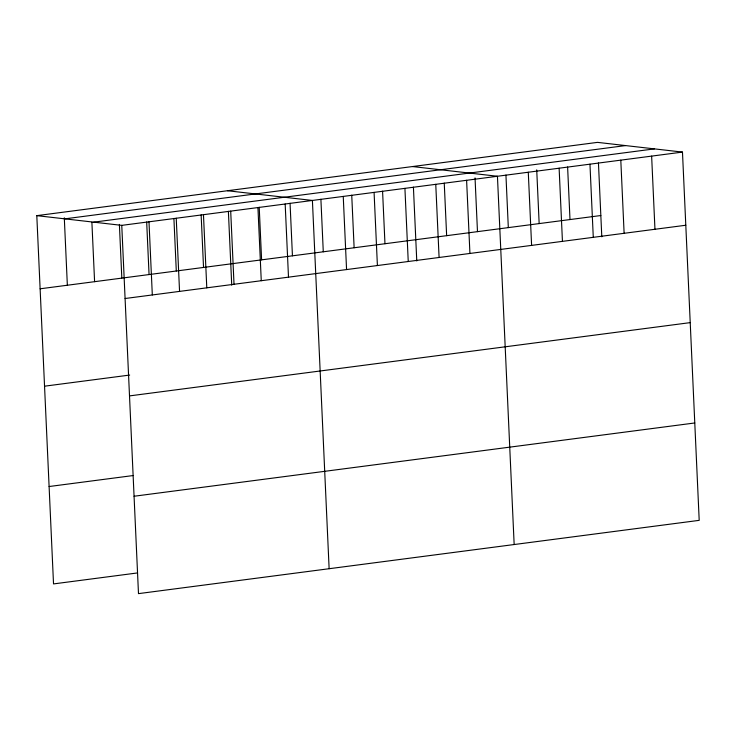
<?xml version="1.0" encoding="UTF-8"?>
<svg xmlns="http://www.w3.org/2000/svg" width="736" height="736" viewBox="0 0 736 736"><rect width="100%" height="100%" fill="white"/><g stroke="black" fill="none" stroke-linecap="round" stroke-linejoin="round"><path stroke-width="1.1" d="M36.8 215.648L597.512 142.37L682.474 152.085L699.2 520.352L138.488 593.63L121.762 225.363L36.8 215.648L53.526 583.915L137.494 572.939M64.842 218.85L625.554 145.581M93.72 222.152L654.442 148.884M121.762 225.363L682.474 152.085M40.121 288.797L600.834 215.528M125.083 298.512L685.796 225.244M44.546 386.188L129.656 375.066M129.508 395.904L690.221 322.626M49.1 486.524L133.078 475.557M134.062 496.239L694.775 422.97M412.482 166.548L497.444 176.263L514.16 544.539M227.442 190.734L312.404 200.45L329.13 568.716M651.636 156.115L654.957 229.273M620.798 160.144L624.119 233.303M598.451 162.95L601.8 236.799M589.959 164.174L593.28 237.332M567.612 166.98L569.995 219.558M559.121 168.204L562.442 241.362M536.719 169.86L539.157 223.588M528.282 172.233L531.604 245.392M505.936 175.039L508.318 227.617M475.042 177.928L477.48 231.647M466.606 180.292L469.927 253.451M444.25 183.098L446.642 235.676M435.758 184.322L439.088 257.48M413.411 187.128L416.769 260.976M404.92 188.361L408.241 261.51M382.573 191.158L384.965 243.736M374.081 192.39L377.402 265.54M351.734 195.187L354.126 247.765M343.243 196.42L346.564 269.569M320.896 199.217L323.279 251.795M290.058 203.246L292.44 255.824M285.172 204.01L288.494 277.159M259.219 207.276L261.602 259.854M257.931 207.561L261.262 280.72M230.699 211.122L234.02 284.28M228.381 211.306L231.73 285.154M203.467 214.682L206.788 287.84M201.14 214.866L203.532 267.444M176.235 218.242L179.556 291.401M173.908 218.426L176.3 271.004M148.994 221.803L152.315 294.952M146.676 221.987L149.058 274.565M119.388 224.397L121.826 278.125M91.89 222.244L94.594 281.686M64.299 217.801L67.353 285.237"/></g></svg>
